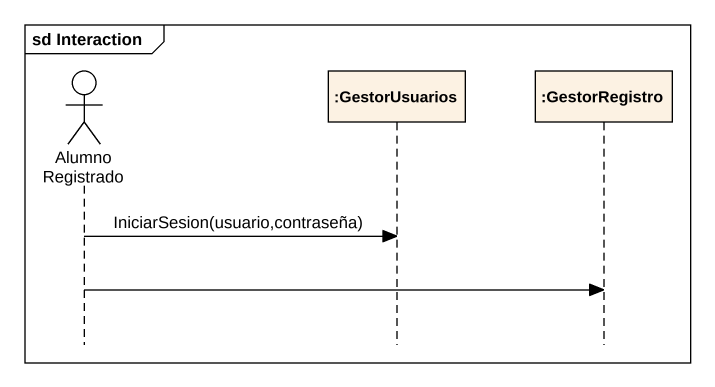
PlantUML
@startuml
mainframe sd Interaction
hide footbox
actor "Alumno Registrado" as Alumno_Registrado
participant ":GestorUsuarios" as GestorUsuarios
participant ":GestorRegistro" as GestorRegistro

Alumno_Registrado -> GestorUsuarios : IniciarSesion(usuario,contraseña)
Alumno_Registrado -> GestorRegistro
@enduml
